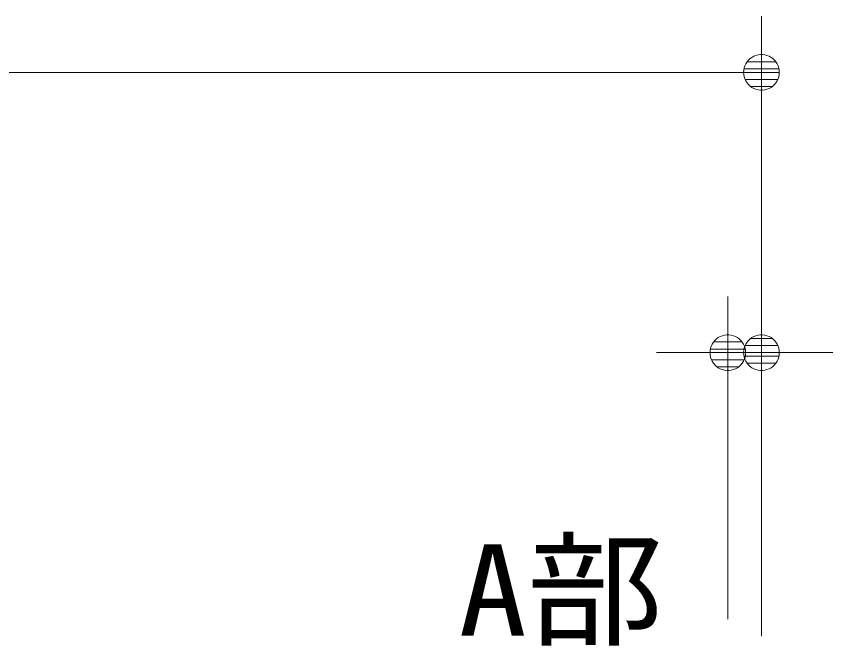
# Model space of a CAD drawing. Units: millimetres, scale not verified. Extents: x -6062 to 6062, y -3045 to 3045.
# Drawn here: x -2362.5 to -2071.1, y 1381.4 to 1606 of the extents above; entities that cross this region are included whole.
import ezdxf
from ezdxf.enums import TextEntityAlignment as Align

# ---------------------------------------------------------------- set-up
doc = ezdxf.new("R2010")
doc.units = ezdxf.units.MM
doc.header["$LTSCALE"] = 20
for name, color, linetype, lineweight in [('0-1_2寸法-1', 7, 'Continuous', 9), ('0-2_0', 7, 'Continuous', 9), ('0-3_2寸法-2', 7, 'Continuous', 9), ('0-4_2寸法-3', 7, 'Continuous', 9)]:
    doc.layers.add(name, color=color, linetype=linetype, lineweight=lineweight)
doc.styles.add('ＭＳ ゴシック', font='')
doc.styles.get('ＭＳ ゴシック').set_extended_font_data('MS Gothic')

# ---------------------------------------------------------------- blocks, each defined once
blk = doc.blocks.new('_Dot')
at = {"layer": '0-2_0'}
for p, q in [((7.99, 6), (-7.99, 6)), ((-10, 0), (-20, 0)), ((9.78, 2), (-9.78, 2)), ((9.16, -3.98), (-9.16, -3.98)), ((6, -7.98), (-6, -7.98))]:
    blk.add_line(p, q, dxfattribs=at)
for points in [[(10, 0), (9.92, 1.25), (9.69, 2.49), (9.3, 3.68), (8.76, 4.82), (8.09, 5.88), (7.29, 6.85), (6.37, 7.71), (5.36, 8.44), (4.26, 9.05), (3.09, 9.51), (1.87, 9.82), (0.63, 9.98), (-0.63, 9.98), (-1.87, 9.82), (-3.09, 9.51), (-4.26, 9.05), (-5.36, 8.44), (-6.37, 7.71), (-7.29, 6.85), (-8.09, 5.88), (-8.76, 4.82), (-9.3, 3.68), (-9.69, 2.49), (-9.92, 1.25), (-10, 0), (0, 0)], [(-10, 0), (-9.92, -1.25), (-9.69, -2.49), (-9.3, -3.68), (-8.76, -4.82), (-8.09, -5.88), (-7.29, -6.85), (-6.37, -7.71), (-5.36, -8.44), (-4.26, -9.05), (-3.09, -9.51), (-1.87, -9.82), (-0.63, -9.98), (0.63, -9.98), (1.87, -9.82), (3.09, -9.51), (4.26, -9.05), (5.36, -8.44), (6.37, -7.71), (7.29, -6.85), (8.09, -5.88), (8.76, -4.82), (9.3, -3.68), (9.69, -2.49), (9.92, -1.25), (10, 0), (0, 0)]]:
    blk.add_lwpolyline(points, close=True, dxfattribs=at)

msp = doc.modelspace()

# ---------------------------------------------------------------- linework, layer by layer
at = {"layer": '0-1_2寸法-1'}
for p, q in [((-2096.5, 1384.84), (-2096.5, 1606)), ((-2109.21, 1586), (-4481.79, 1586))]:
    msp.add_line(p, q, dxfattribs=at)
at = {"layer": '0-3_2寸法-2'}
for p, q in [((-2108.5, 1390.84), (-2108.5, 1506)), ((-2096.5, 1384.84), (-2096.5, 1506)), ((-2121.21, 1486), (-2133.92, 1486)), ((-2108.5, 1486), (-2096.5, 1486)), ((-2083.79, 1486), (-2071.08, 1486))]:
    msp.add_line(p, q, dxfattribs=at)

# ---------------------------------------------------------------- block references
at = {"layer": '0-1_2寸法-1', "xscale": 0.6356201, "yscale": 0.6356201}
msp.add_blockref('_Dot', (-2096.5, 1586), dxfattribs=at)
at = {"layer": '0-3_2寸法-2', "xscale": 0.6356201, "yscale": 0.6356201}
msp.add_blockref('_Dot', (-2108.5, 1486), dxfattribs=at)
at = {"layer": '0-3_2寸法-2', "xscale": 0.6356201, "yscale": 0.6356201, "rotation": 180}
msp.add_blockref('_Dot', (-2096.5, 1486), dxfattribs=at)

# ---------------------------------------------------------------- texts
at = {"layer": '0-4_2寸法-3', "style": 'ＭＳ ゴシック', "width": 1.1}
msp.add_text('A部', height=32.55, dxfattribs=at).set_placement((-2204.61, 1375.27), align=Align.BOTTOM_LEFT)

doc.saveas('drawing.dxf')
